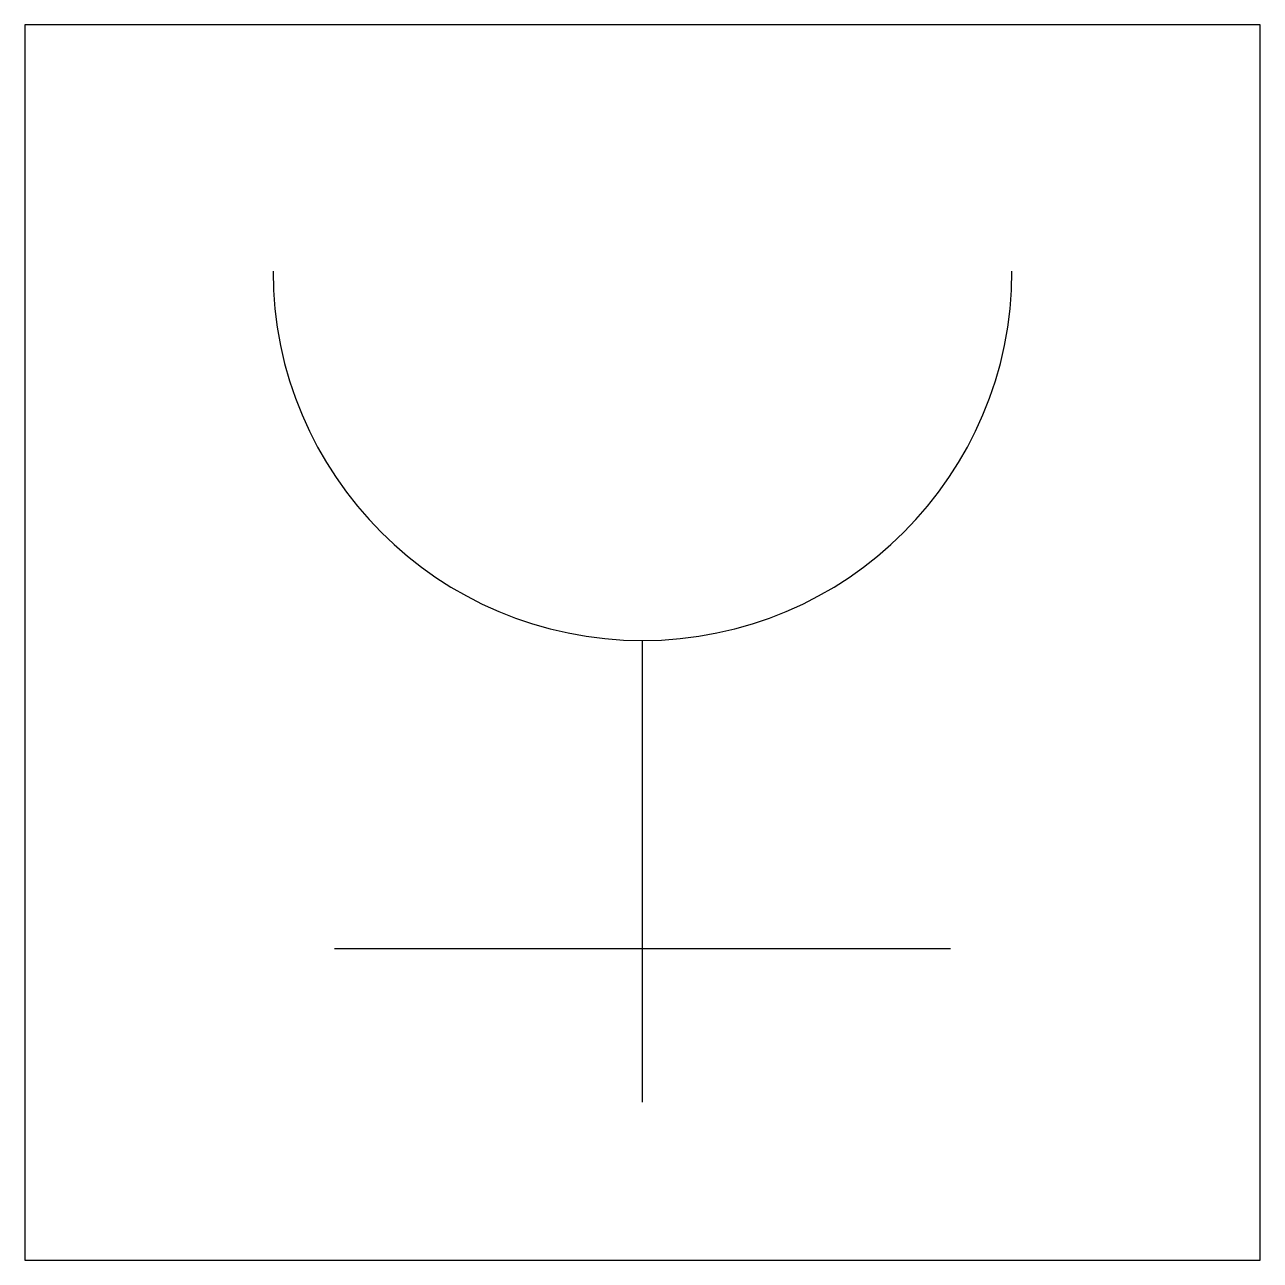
# Model space of a CAD drawing. Header units: millimetres. Extents: x -2 to 2, y 0 to 4.
import ezdxf

# ---------------------------------------------------------------- set-up
doc = ezdxf.new("R2010")
doc.units = ezdxf.units.MM
doc.header["$LTSCALE"] = 1000
doc.header["$PDMODE"] = 1
doc.header["$PDSIZE"] = 1

msp = doc.modelspace()

# ---------------------------------------------------------------- linework, layer by layer
at = {"color": 6}
for p, q in [((0, 0.5114), (0, 2.0065)), ((-0.9968, 1.0097), (0.9968, 1.0097))]:
    msp.add_line(p, q, dxfattribs=at)
msp.add_lwpolyline([(-2, 0), (2, 0), (2, 4), (-2, 4)], close=True)
msp.add_arc((0, 3.2026), 1.1961, 180, 0, dxfattribs=at)
for p in [(0, 4), (-2, 2), (2, 2), (0, 0)]:
    msp.add_point(p)

doc.saveas('drawing.dxf')
